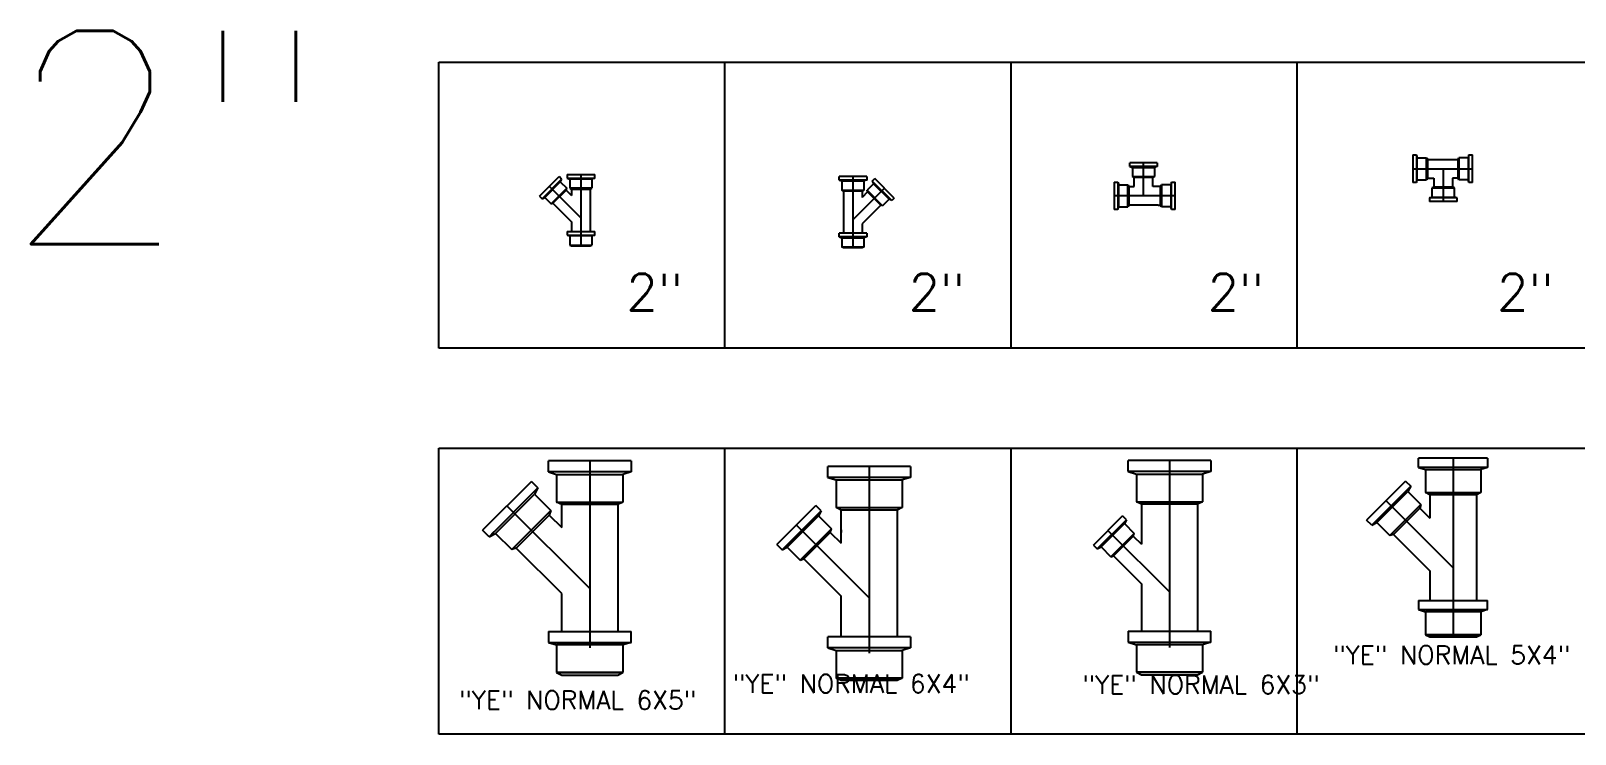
# Model space of a CAD drawing. Extents: x 530.3 to 538.4, y 765.8 to 776.
# Drawn here: x 530.335 to 534.535, y 768.94 to 770.853 of the extents above; entities that cross this region are included whole.
import ezdxf

# ---------------------------------------------------------------- set-up
doc = ezdxf.new("R2010")
doc.units = 0
for name, pattern in [('CENTERX2', [4, 2.5, -0.5, 0.5, -0.5]), ('DASHDOTX2', [50.8, 25.4, -12.7, 0, -12.7]), ('DASHED2', [0.375, 0.25, -0.125])]:
    doc.linetypes.add(name, pattern=pattern)
for name, color, linetype in [('00', 7, 'CONTINUOUS'), ('EJEX2', 41, 'CENTERX2'), ('S_V_BAJ_', 8, 'DASHED2'), ('TUBO', 122, 'CONTINUOUS')]:
    doc.layers.add(name, color=color, linetype=linetype)
doc.styles.add('ROMANS', font='romans')

msp = doc.modelspace()

# ---------------------------------------------------------------- linework, layer by layer
at = {"layer": 'EJEX2', "linetype": 'DASHDOTX2', "ltscale": 0.02}
for p, q in [((533.3607, 770.4039), (533.3607, 770.4933)), ((534.0931, 770.4776), (534.2557, 770.4776)), ((534.1761, 770.4776), (534.1761, 770.3882)), ((531.8308, 770.4618), (531.8308, 770.2676)), ((532.5704, 770.4565), (532.5704, 770.2623)), ((531.7447, 770.4297), (531.8308, 770.3436)), ((532.6564, 770.4244), (532.5704, 770.3383)), ((533.447, 770.4039), (533.2811, 770.4039)), ((531.8547, 769.6828), (531.8547, 769.1002)), ((533.4314, 769.6836), (533.4314, 769.101)), ((534.2028, 769.6899), (534.2028, 769.2044)), ((532.6147, 769.6678), (532.6147, 769.0852)), ((531.6297, 769.5606), (531.8547, 769.3355)), ((534.0202, 769.5748), (534.2028, 769.3922)), ((532.417, 769.5083), (532.6147, 769.3106)), ((533.2642, 769.4936), (533.4314, 769.3263))]:
    msp.add_line(p, q, dxfattribs=at)
at = {"layer": 'S_V_BAJ_', "linetype": 'BYBLOCK', "ltscale": 0.36}
for p, q in [((531.4446, 770.7677), (538.4466, 770.7677)), ((531.4446, 769.9897), (531.4446, 770.7677)), ((532.2226, 769.9897), (532.2226, 770.7677)), ((533.0006, 769.9897), (533.0006, 770.7677)), ((533.7786, 769.9897), (533.7786, 770.7677)), ((538.4466, 769.9897), (531.4446, 769.9897)), ((531.4446, 769.7177), (538.4466, 769.7177)), ((531.4446, 768.9397), (531.4446, 769.7177)), ((532.2226, 768.9397), (532.2226, 769.7177)), ((533.0006, 768.9397), (533.0006, 769.7177)), ((533.7786, 768.9397), (533.7786, 769.7177)), ((538.4466, 768.9397), (531.4446, 768.9397))]:
    msp.add_line(p, q, dxfattribs=at)
at = {"layer": 'TUBO', "linetype": 'BYBLOCK', "ltscale": 0.36}
for p, q in [((533.3232, 770.4833), (533.3232, 770.4933)), ((533.3982, 770.4933), (533.3232, 770.4933)), ((533.3982, 770.4833), (533.3232, 770.4833)), ((533.3307, 770.4833), (533.3232, 770.4833)), ((533.3232, 770.4833), (533.3307, 770.481)), ((533.3307, 770.481), (533.3907, 770.481)), ((533.3307, 770.481), (533.3307, 770.456)), ((533.3982, 770.4833), (533.3907, 770.4833)), ((533.3982, 770.4833), (533.3907, 770.481)), ((533.3907, 770.481), (533.3907, 770.456)), ((533.3982, 770.4933), (533.3982, 770.4833)), ((534.0931, 770.5151), (534.0931, 770.4401)), ((534.0931, 770.5151), (534.1031, 770.5151)), ((534.1031, 770.5151), (534.1054, 770.5076)), ((534.1031, 770.5151), (534.1031, 770.5076)), ((534.1031, 770.5151), (534.1031, 770.4401)), ((534.1054, 770.5076), (534.1304, 770.5076)), ((534.1054, 770.4476), (534.1054, 770.5076)), ((534.1304, 770.5076), (534.1327, 770.503)), ((534.1304, 770.4476), (534.1304, 770.5076)), ((534.1361, 770.503), (534.1327, 770.503)), ((534.1327, 770.503), (534.1327, 770.4522)), ((534.1361, 770.503), (534.2161, 770.503)), ((534.2161, 770.503), (534.2184, 770.5076)), ((534.2161, 770.4522), (534.2161, 770.503)), ((534.2184, 770.5076), (534.2184, 770.4476)), ((534.2434, 770.5076), (534.2184, 770.5076)), ((534.2457, 770.5151), (534.2434, 770.5076)), ((534.2434, 770.5076), (534.2434, 770.4476)), ((534.2457, 770.5076), (534.2457, 770.5151)), ((534.2457, 770.5151), (534.2557, 770.5151)), ((534.2457, 770.4401), (534.2457, 770.5151)), ((534.2557, 770.4401), (534.2557, 770.5151)), ((531.7182, 770.4031), (531.7712, 770.4562)), ((531.7252, 770.3961), (531.7783, 770.4491)), ((531.7746, 770.4422), (531.7322, 770.3997)), ((531.7783, 770.4491), (531.7712, 770.4562)), ((531.7783, 770.4491), (531.7746, 770.4422)), ((531.7746, 770.4422), (531.7923, 770.4245)), ((531.7933, 770.4618), (531.7933, 770.4518)), ((531.7933, 770.4618), (531.8683, 770.4618)), ((531.7933, 770.4518), (531.8683, 770.4518)), ((531.7933, 770.4518), (531.8008, 770.4518)), ((531.7933, 770.4518), (531.8008, 770.4495)), ((531.8608, 770.4495), (531.8008, 770.4495)), ((531.8008, 770.4495), (531.8008, 770.4245)), ((531.8608, 770.4518), (531.8683, 770.4518)), ((531.8683, 770.4518), (531.8608, 770.4495)), ((531.8608, 770.4495), (531.8608, 770.4245)), ((531.8683, 770.4518), (531.8683, 770.4618)), ((532.6079, 770.4565), (532.5329, 770.4565)), ((532.5329, 770.4465), (532.5329, 770.4565)), ((532.6079, 770.4465), (532.5329, 770.4465)), ((532.5404, 770.4465), (532.5329, 770.4465)), ((532.5329, 770.4465), (532.5404, 770.4442)), ((532.5404, 770.4442), (532.6004, 770.4442)), ((532.5404, 770.4442), (532.5404, 770.4192)), ((532.6079, 770.4465), (532.6004, 770.4465)), ((532.6079, 770.4465), (532.6004, 770.4442)), ((532.6004, 770.4442), (532.6004, 770.4192)), ((532.6079, 770.4565), (532.6079, 770.4465)), ((532.6265, 770.4369), (532.6088, 770.4192)), ((532.6228, 770.4438), (532.6299, 770.4509)), ((532.6228, 770.4438), (532.6265, 770.4369)), ((532.6759, 770.3908), (532.6228, 770.4438)), ((532.6265, 770.4369), (532.6689, 770.3945)), ((532.683, 770.3979), (532.6299, 770.4509)), ((533.2811, 770.4414), (533.2911, 770.4414)), ((533.2811, 770.4414), (533.2811, 770.3664)), ((533.2911, 770.4414), (533.2911, 770.3664)), ((533.2911, 770.4414), (533.2911, 770.4339)), ((533.2911, 770.4414), (533.2934, 770.4339)), ((533.2934, 770.3739), (533.2934, 770.4339)), ((533.2934, 770.4339), (533.3184, 770.4339)), ((533.3184, 770.3739), (533.3184, 770.4339)), ((533.3184, 770.4339), (533.3207, 770.4293)), ((533.3307, 770.456), (533.3907, 770.456)), ((533.3353, 770.4537), (533.3307, 770.456)), ((533.3353, 770.4293), (533.3353, 770.4537)), ((533.3861, 770.4537), (533.3353, 770.4537)), ((533.3907, 770.456), (533.3861, 770.4537)), ((533.3861, 770.4293), (533.3861, 770.4537)), ((533.4074, 770.4293), (533.4097, 770.4339)), ((533.4347, 770.4339), (533.4097, 770.4339)), ((533.4097, 770.4339), (533.4097, 770.3739)), ((533.437, 770.4414), (533.4347, 770.4339)), ((533.4347, 770.4339), (533.4347, 770.3739)), ((533.437, 770.3664), (533.437, 770.4414)), ((533.437, 770.4414), (533.447, 770.4414)), ((533.437, 770.4339), (533.437, 770.4414)), ((533.447, 770.3664), (533.447, 770.4414)), ((534.1031, 770.4401), (534.0931, 770.4401)), ((534.1031, 770.4401), (534.1054, 770.4476)), ((534.1031, 770.4476), (534.1031, 770.4401)), ((534.1054, 770.4476), (534.1304, 770.4476)), ((534.1327, 770.4522), (534.1304, 770.4476)), ((534.1327, 770.4522), (534.1361, 770.4522)), ((534.1361, 770.4522), (534.1507, 770.4522)), ((534.1507, 770.4522), (534.1507, 770.4278)), ((534.2015, 770.4522), (534.2015, 770.4278)), ((534.2161, 770.4522), (534.2015, 770.4522)), ((534.2184, 770.4476), (534.2161, 770.4522)), ((534.2434, 770.4476), (534.2184, 770.4476)), ((534.2457, 770.4401), (534.2434, 770.4476)), ((534.2457, 770.4401), (534.2457, 770.4476)), ((534.2557, 770.4401), (534.2457, 770.4401)), ((531.7182, 770.4031), (531.7252, 770.3961)), ((531.7252, 770.3961), (531.7322, 770.3997)), ((531.7322, 770.3997), (531.7498, 770.3821)), ((531.7923, 770.4245), (531.7498, 770.3821)), ((531.7547, 770.3837), (531.7906, 770.4196)), ((531.7906, 770.4196), (531.7923, 770.4245)), ((531.7906, 770.4196), (531.8054, 770.4049)), ((531.8608, 770.4245), (531.8008, 770.4245)), ((531.8008, 770.4245), (531.8054, 770.4222)), ((531.8054, 770.4222), (531.8054, 770.4049)), ((531.8054, 770.4222), (531.8562, 770.4222)), ((531.8562, 770.4222), (531.8608, 770.4245)), ((531.8562, 770.4222), (531.8562, 770.3072)), ((532.5404, 770.4192), (532.6004, 770.4192)), ((532.545, 770.4169), (532.5404, 770.4192)), ((532.5958, 770.4169), (532.545, 770.4169)), ((532.545, 770.4169), (532.545, 770.3019)), ((532.6004, 770.4192), (532.5958, 770.4169)), ((532.5958, 770.4169), (532.5958, 770.3996)), ((532.6105, 770.4143), (532.5958, 770.3996)), ((532.6105, 770.4143), (532.6088, 770.4192)), ((532.6088, 770.4192), (532.6513, 770.3768)), ((532.6464, 770.3784), (532.6105, 770.4143)), ((532.6689, 770.3945), (532.6513, 770.3768)), ((532.6759, 770.3908), (532.6689, 770.3945)), ((532.683, 770.3979), (532.6759, 770.3908)), ((533.3207, 770.4293), (533.3353, 770.4293)), ((533.3207, 770.4293), (533.3207, 770.3785)), ((533.4007, 770.4293), (533.3861, 770.4293)), ((533.4041, 770.4293), (533.4007, 770.4293)), ((533.4074, 770.4293), (533.4041, 770.4293)), ((533.4074, 770.3785), (533.4074, 770.4293)), ((534.1386, 770.3982), (534.1461, 770.4005)), ((534.1461, 770.3982), (534.1386, 770.3982)), ((534.1386, 770.3982), (534.1386, 770.3882)), ((534.2136, 770.3982), (534.1386, 770.3982)), ((534.1507, 770.4278), (534.1461, 770.4255)), ((534.1461, 770.4255), (534.2061, 770.4255)), ((534.1461, 770.4005), (534.1461, 770.4255)), ((534.1461, 770.4005), (534.2061, 770.4005)), ((534.2015, 770.4278), (534.1507, 770.4278)), ((534.2061, 770.4255), (534.2015, 770.4278)), ((534.2061, 770.4005), (534.2061, 770.4255)), ((534.2136, 770.3982), (534.2061, 770.4005)), ((534.2136, 770.3982), (534.2061, 770.3982)), ((534.2136, 770.3882), (534.2136, 770.3982)), ((531.7498, 770.3821), (531.7547, 770.3837)), ((531.7547, 770.3837), (531.8054, 770.3331)), ((532.6464, 770.3784), (532.5958, 770.3278)), ((532.6513, 770.3768), (532.6464, 770.3784)), ((533.2911, 770.3664), (533.2811, 770.3664)), ((533.2911, 770.3739), (533.2911, 770.3664)), ((533.2911, 770.3664), (533.2934, 770.3739)), ((533.2934, 770.3739), (533.3184, 770.3739)), ((533.3207, 770.3785), (533.3184, 770.3739)), ((533.4007, 770.3785), (533.3207, 770.3785)), ((533.4007, 770.3785), (533.4041, 770.3785)), ((533.4041, 770.3785), (533.4074, 770.3785)), ((533.4097, 770.3739), (533.4074, 770.3785)), ((533.4347, 770.3739), (533.4097, 770.3739)), ((533.437, 770.3664), (533.4347, 770.3739)), ((533.437, 770.3664), (533.437, 770.3739)), ((533.447, 770.3664), (533.437, 770.3664)), ((534.2136, 770.3882), (534.1386, 770.3882)), ((531.7933, 770.3072), (531.7933, 770.2972)), ((531.7933, 770.3072), (531.8683, 770.3072)), ((531.8054, 770.3331), (531.8054, 770.3072)), ((531.8683, 770.2972), (531.8683, 770.3072)), ((532.5958, 770.3278), (532.5958, 770.3019)), ((531.7933, 770.2972), (531.8683, 770.2972)), ((531.7933, 770.2972), (531.8008, 770.2972)), ((531.7933, 770.2972), (531.8008, 770.2949)), ((531.8608, 770.2949), (531.8008, 770.2949)), ((531.8008, 770.2949), (531.8008, 770.2699)), ((531.8008, 770.2699), (531.8608, 770.2699)), ((531.8008, 770.2699), (531.8054, 770.2676)), ((531.8054, 770.2676), (531.8562, 770.2676)), ((531.8562, 770.2676), (531.8608, 770.2699)), ((531.8608, 770.2972), (531.8683, 770.2972)), ((531.8683, 770.2972), (531.8608, 770.2949)), ((531.8608, 770.2949), (531.8608, 770.2699)), ((532.6079, 770.3019), (532.5329, 770.3019)), ((532.5329, 770.2919), (532.5329, 770.3019)), ((532.6079, 770.2919), (532.5329, 770.2919)), ((532.5404, 770.2919), (532.5329, 770.2919)), ((532.5329, 770.2919), (532.5404, 770.2896)), ((532.5404, 770.2896), (532.6004, 770.2896)), ((532.5404, 770.2896), (532.5404, 770.2646)), ((532.545, 770.2623), (532.5404, 770.2646)), ((532.6004, 770.2646), (532.5404, 770.2646)), ((532.6004, 770.2646), (532.5958, 770.2623)), ((532.6079, 770.2919), (532.6004, 770.2919)), ((532.6079, 770.2919), (532.6004, 770.2896)), ((532.6004, 770.2896), (532.6004, 770.2646)), ((532.6079, 770.3019), (532.6079, 770.2919)), ((532.5958, 770.2623), (532.545, 770.2623)), ((531.9672, 769.6828), (531.7422, 769.6828)), ((531.7422, 769.6528), (531.7422, 769.6828)), ((531.9672, 769.6828), (531.9672, 769.6528)), ((533.5439, 769.6836), (533.3189, 769.6836)), ((533.3189, 769.6536), (533.3189, 769.6836)), ((533.5439, 769.6836), (533.5439, 769.6536)), ((534.109, 769.6649), (534.109, 769.6899)), ((534.2965, 769.6899), (534.109, 769.6899)), ((534.2965, 769.6899), (534.2965, 769.6649)), ((531.9672, 769.6528), (531.7422, 769.6528)), ((531.7422, 769.6528), (531.7647, 769.6459)), ((531.7647, 769.6528), (531.7422, 769.6528)), ((531.7647, 769.6459), (531.9447, 769.6459)), ((531.7647, 769.6459), (531.7647, 769.5709)), ((531.9672, 769.6528), (531.9447, 769.6459)), ((531.9672, 769.6528), (531.9447, 769.6528)), ((531.9447, 769.6459), (531.9447, 769.5709)), ((532.7272, 769.6678), (532.5022, 769.6678)), ((532.5022, 769.6378), (532.5022, 769.6678)), ((532.7272, 769.6378), (532.5022, 769.6378)), ((532.5247, 769.6378), (532.5022, 769.6378)), ((532.5022, 769.6378), (532.5247, 769.6309)), ((532.7272, 769.6378), (532.7047, 769.6378)), ((532.7272, 769.6378), (532.7047, 769.6309)), ((532.7272, 769.6678), (532.7272, 769.6378)), ((533.5439, 769.6536), (533.3189, 769.6536)), ((533.3414, 769.6536), (533.3189, 769.6536)), ((533.3189, 769.6536), (533.3414, 769.6467)), ((533.3414, 769.6467), (533.5214, 769.6467)), ((533.3414, 769.6467), (533.3414, 769.5717)), ((533.5439, 769.6536), (533.5214, 769.6536)), ((533.5439, 769.6536), (533.5214, 769.6467)), ((533.5214, 769.6467), (533.5214, 769.5717)), ((534.109, 769.6649), (534.1278, 769.6591)), ((534.1278, 769.6649), (534.109, 769.6649)), ((534.2965, 769.6649), (534.109, 769.6649)), ((534.1278, 769.6591), (534.1278, 769.5966)), ((534.1278, 769.6591), (534.2778, 769.6591)), ((534.2965, 769.6649), (534.2778, 769.6591)), ((534.2965, 769.6649), (534.2778, 769.6649)), ((534.2778, 769.6591), (534.2778, 769.5966)), ((531.696, 769.6269), (531.5634, 769.4943)), ((531.7136, 769.6092), (531.5811, 769.4766)), ((531.5984, 769.4858), (531.7044, 769.5919)), ((531.696, 769.6269), (531.7136, 769.6092)), ((531.7136, 769.6092), (531.7004, 769.5959)), ((531.7136, 769.6092), (531.7044, 769.5919)), ((531.7044, 769.5919), (531.7486, 769.5477)), ((532.5247, 769.6309), (532.7047, 769.6309)), ((532.5247, 769.6309), (532.5247, 769.5559)), ((532.7047, 769.6309), (532.7047, 769.5559)), ((534.0732, 769.6278), (533.9672, 769.5217)), ((533.9813, 769.5076), (534.0874, 769.6137)), ((533.9952, 769.515), (534.08, 769.5998)), ((534.0732, 769.6278), (534.0874, 769.6137)), ((534.0874, 769.6137), (534.08, 769.5998)), ((534.08, 769.5998), (534.1154, 769.5644)), ((534.1393, 769.5909), (534.1278, 769.5966)), ((534.1278, 769.5966), (534.2778, 769.5966)), ((534.2778, 769.5966), (534.2663, 769.5909)), ((531.7647, 769.5709), (531.9447, 769.5709)), ((531.7785, 769.564), (531.7647, 769.5709)), ((531.9309, 769.564), (531.7785, 769.564)), ((531.7785, 769.5015), (531.7785, 769.564)), ((531.9447, 769.5709), (531.9309, 769.564)), ((531.9309, 769.564), (531.9309, 769.219)), ((532.364, 769.4552), (532.47, 769.5613)), ((532.4842, 769.5472), (532.47, 769.5613)), ((532.5247, 769.5559), (532.7047, 769.5559)), ((532.5385, 769.549), (532.5247, 769.5559)), ((532.7047, 769.5559), (532.6909, 769.549)), ((533.3414, 769.5717), (533.5214, 769.5717)), ((533.3552, 769.5648), (533.3414, 769.5717)), ((533.5076, 769.5648), (533.3552, 769.5648)), ((533.3552, 769.5648), (533.3552, 769.4564)), ((533.5214, 769.5717), (533.5076, 769.5648)), ((533.5076, 769.5648), (533.5076, 769.2198)), ((534.0305, 769.4796), (534.1154, 769.5644)), ((534.1121, 769.5547), (534.0403, 769.4828)), ((534.1154, 769.5644), (534.1121, 769.5547)), ((534.1121, 769.5547), (534.1393, 769.5275)), ((534.2663, 769.5909), (534.1393, 769.5909)), ((534.1393, 769.5909), (534.1393, 769.5275)), ((534.2663, 769.5909), (534.2663, 769.3034)), ((531.6426, 769.4416), (531.7486, 769.5477)), ((531.7446, 769.5355), (531.6548, 769.4457)), ((531.7486, 769.5477), (531.7446, 769.5355)), ((531.7446, 769.5355), (531.7785, 769.5015)), ((531.7785, 769.5219), (531.7785, 769.5386)), ((532.3781, 769.4411), (532.4842, 769.5472)), ((532.4768, 769.5333), (532.392, 769.4485)), ((532.4842, 769.5472), (532.4768, 769.5333)), ((532.4768, 769.5333), (532.5122, 769.498)), ((532.5384, 769.4588), (532.5384, 769.549)), ((532.6909, 769.549), (532.5385, 769.549)), ((532.6909, 769.549), (532.6909, 769.204)), ((533.2244, 769.4538), (533.304, 769.5333)), ((533.235, 769.4432), (533.3146, 769.5227)), ((533.3091, 769.5123), (533.2454, 769.4487)), ((533.3146, 769.5227), (533.304, 769.5333)), ((533.3146, 769.5227), (533.3091, 769.5123)), ((533.3091, 769.5123), (533.3356, 769.4858)), ((533.9813, 769.5076), (533.9672, 769.5217)), ((533.9813, 769.5076), (533.9952, 769.515)), ((533.9952, 769.515), (534.0305, 769.4796)), ((531.5811, 769.4766), (531.5634, 769.4943)), ((531.5943, 769.4899), (531.5811, 769.4766)), ((531.5811, 769.4766), (531.5984, 769.4858)), ((531.5984, 769.4858), (531.6426, 769.4416)), ((532.5122, 769.498), (532.4273, 769.4131)), ((532.4371, 769.4164), (532.5089, 769.4882)), ((532.5089, 769.4882), (532.5122, 769.498)), ((532.5089, 769.4882), (532.5384, 769.4588)), ((532.5384, 769.4951), (532.5384, 769.4884)), ((533.3356, 769.4858), (533.2719, 769.4222)), ((533.2793, 769.4246), (533.3331, 769.4785)), ((533.3331, 769.4785), (533.3356, 769.4858)), ((533.3331, 769.4785), (533.3552, 769.4564)), ((534.0403, 769.4828), (534.0305, 769.4796)), ((534.0403, 769.4828), (534.1393, 769.3839)), ((531.6548, 769.4457), (531.6426, 769.4416)), ((531.7785, 769.3219), (531.6548, 769.4457)), ((532.364, 769.4552), (532.3781, 769.4411)), ((532.3781, 769.4411), (532.392, 769.4485)), ((532.392, 769.4485), (532.4273, 769.4131)), ((533.2244, 769.4538), (533.235, 769.4432)), ((533.235, 769.4432), (533.2454, 769.4487)), ((533.2454, 769.4487), (533.2719, 769.4222)), ((533.2719, 769.4222), (533.2793, 769.4246)), ((533.2793, 769.4246), (533.3552, 769.3487)), ((532.4273, 769.4131), (532.4371, 769.4164)), ((532.4371, 769.4164), (532.5384, 769.3151)), ((534.1393, 769.3839), (534.1393, 769.3034)), ((533.3552, 769.3487), (533.3552, 769.2198)), ((531.7785, 769.219), (531.7785, 769.3219)), ((532.5384, 769.204), (532.5384, 769.3151)), ((534.109, 769.3034), (534.2965, 769.3034)), ((534.109, 769.3034), (534.109, 769.2784)), ((534.2965, 769.2784), (534.2965, 769.3034)), ((534.109, 769.2784), (534.1278, 769.2726)), ((534.109, 769.2784), (534.1278, 769.2784)), ((534.109, 769.2784), (534.2965, 769.2784)), ((534.1278, 769.2726), (534.1278, 769.2101)), ((534.2778, 769.2726), (534.1278, 769.2726)), ((534.2965, 769.2784), (534.2778, 769.2726)), ((534.2778, 769.2784), (534.2965, 769.2784)), ((534.2778, 769.2726), (534.2778, 769.2101)), ((531.7422, 769.219), (531.9672, 769.219)), ((531.7422, 769.219), (531.7422, 769.189)), ((531.9672, 769.189), (531.9672, 769.219)), ((533.3189, 769.2198), (533.5439, 769.2198)), ((533.3189, 769.2198), (533.3189, 769.1898)), ((533.5439, 769.1898), (533.5439, 769.2198)), ((531.7422, 769.189), (531.9672, 769.189)), ((531.7422, 769.189), (531.7647, 769.1821)), ((531.7422, 769.189), (531.7647, 769.189)), ((531.9447, 769.1821), (531.7647, 769.1821)), ((531.7647, 769.1821), (531.7647, 769.1071)), ((531.9672, 769.189), (531.9447, 769.1821)), ((531.9447, 769.189), (531.9672, 769.189)), ((531.9447, 769.1821), (531.9447, 769.1071)), ((532.7272, 769.204), (532.5022, 769.204)), ((532.5022, 769.174), (532.5022, 769.204)), ((532.7272, 769.174), (532.5022, 769.174)), ((532.5022, 769.174), (532.5247, 769.1671)), ((532.5247, 769.174), (532.5022, 769.174)), ((532.7272, 769.174), (532.7047, 769.1671)), ((532.7272, 769.174), (532.7047, 769.174)), ((532.7272, 769.204), (532.7272, 769.174)), ((533.3189, 769.1898), (533.5439, 769.1898)), ((533.3189, 769.1898), (533.3414, 769.1829)), ((533.3189, 769.1898), (533.3414, 769.1898)), ((533.5214, 769.1829), (533.3414, 769.1829)), ((533.3414, 769.1829), (533.3414, 769.1079)), ((533.5439, 769.1898), (533.5214, 769.1829)), ((533.5214, 769.1898), (533.5439, 769.1898)), ((533.5214, 769.1829), (533.5214, 769.1079)), ((534.1278, 769.2101), (534.2778, 769.2101)), ((534.1278, 769.2101), (534.1393, 769.2044)), ((534.2778, 769.2101), (534.1278, 769.2101)), ((534.1393, 769.2044), (534.2663, 769.2044)), ((534.1393, 769.2044), (534.2663, 769.2044)), ((534.2663, 769.2044), (534.2778, 769.2101)), ((532.5247, 769.1671), (532.7047, 769.1671)), ((532.5247, 769.1671), (532.5247, 769.0921)), ((532.7047, 769.1671), (532.7047, 769.0921)), ((531.7647, 769.1071), (531.9447, 769.1071)), ((531.9447, 769.1071), (531.7647, 769.1071)), ((531.7647, 769.1071), (531.7785, 769.1002)), ((531.7785, 769.1002), (531.9309, 769.1002)), ((531.7785, 769.1002), (531.9309, 769.1002)), ((531.9309, 769.1002), (531.9447, 769.1071)), ((532.7047, 769.0921), (532.5247, 769.0921)), ((532.5247, 769.0921), (532.7047, 769.0921)), ((532.5385, 769.0852), (532.5247, 769.0921)), ((532.7047, 769.0921), (532.6909, 769.0852)), ((533.3414, 769.1079), (533.5214, 769.1079)), ((533.5214, 769.1079), (533.3414, 769.1079)), ((533.3414, 769.1079), (533.3552, 769.101)), ((533.3552, 769.101), (533.5076, 769.101)), ((533.3552, 769.101), (533.5076, 769.101)), ((533.5076, 769.101), (533.5214, 769.1079)), ((532.6909, 769.0852), (532.5385, 769.0852)), ((532.6909, 769.0852), (532.5385, 769.0852))]:
    msp.add_line(p, q, dxfattribs=at)

# ---------------------------------------------------------------- texts
at = {"layer": '00', "linetype": 'BYBLOCK', "style": 'ROMANS'}
msp.add_text('"YE" NORMAL 6X5"', height=0.05, dxfattribs=at).set_placement((531.4996, 769.0072))
at = {"layer": '00', "linetype": 'BYBLOCK', "attachment_point": 1, "style": 'ROMANS'}
for s, insert, char_height, width in [('2"', (530.2603, 770.8525), 0.58, 2.44), ('2"', (531.9541, 770.192), 0.1, 2.44), ('2"', (532.7216, 770.192), 0.1, 2.44), ('2"', (533.5348, 770.192), 0.1, 2.44), ('2"', (534.3219, 770.192), 0.1, 2.44), ('"YE" NORMAL 5X4"', (533.8761, 769.1802), 0.05, 0.66), ('"YE" NORMAL 6X4"', (532.2434, 769.1019), 0.05, 0.66), ('"YE" NORMAL 6X3"', (533.1946, 769.0993), 0.05, 0.66)]:
    msp.add_mtext(s, dxfattribs=dict(at, insert=insert, char_height=char_height, width=width))

doc.saveas('drawing.dxf')
